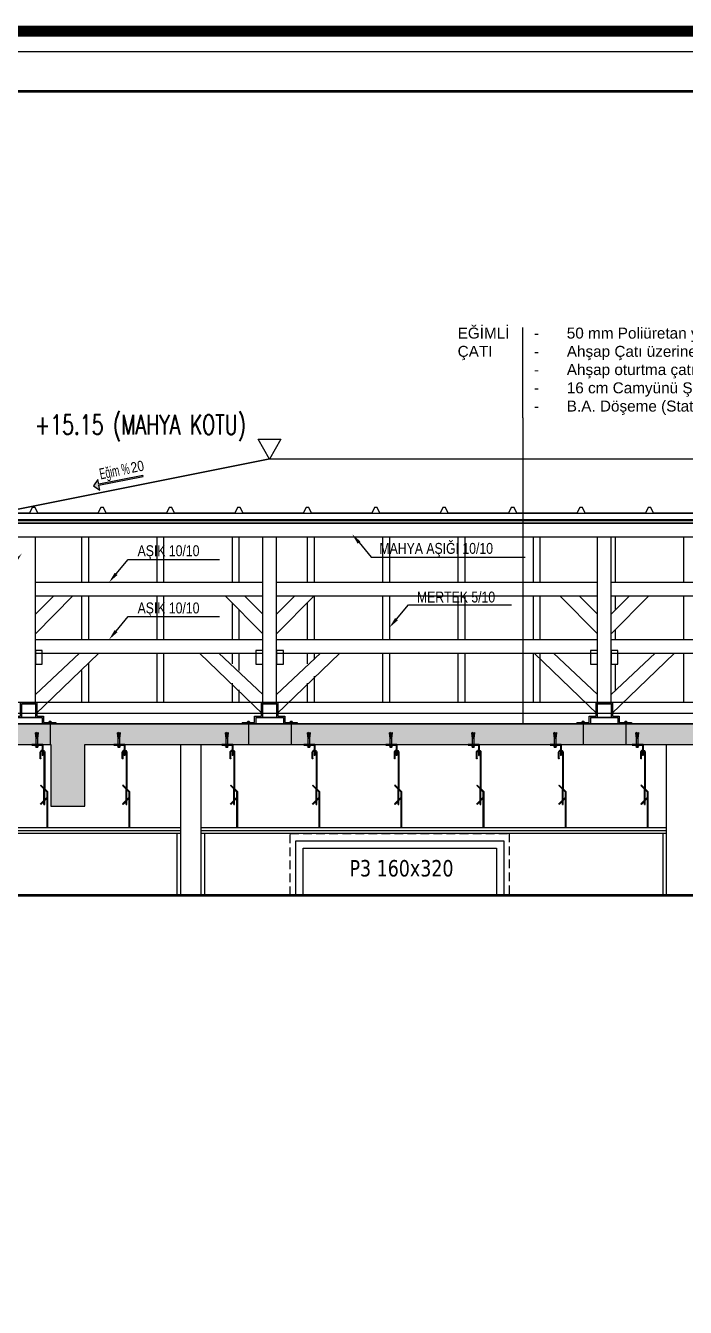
# Model space of a CAD drawing. Header units: inches. Extents: x 21 to 32698, y 13 to 3712.
# Drawn here: x 21832 to 22314, y 2774 to 3711 of the extents above; entities that cross this region are included whole.
import ezdxf
from ezdxf import colors
from ezdxf.entities.mleader import LeaderData, LeaderLine
from ezdxf.enums import TextEntityAlignment as Align
from ezdxf.math import Vec2, Vec3

# ---------------------------------------------------------------- set-up
doc = ezdxf.new("R2010")
doc.units = ezdxf.units.IN
doc.header["$MEASUREMENT"] = 0
for name, pattern in [('Centre', [3.175, 0.635, -0.47625, 1.5875, -0.47625]), ('CIZGI', [0.4, 0.25, -0.15]), ('DOT', [6.35, 0, -6.35]), ('HIDDEN', [9.525, 6.35, -3.175]), ('IMPORT-HIDDEN2', [47.625, 31.75, -15.875])]:
    doc.linetypes.add(name, pattern=pattern)
for name, color, linetype, lineweight in [('Z_MİM_$AUDIT_BAD_LAYER1', 8, 'Continuous', 25), ('Z_MİM_-KM-CEILING', 8, 'Continuous', 25), ('Z_MİM_-KM-DETL-TEXT', 8, 'Continuous', 25), ('Z_MİM_-KM-FLOR-LEVL-1', 8, 'Continuous', 25), ('Z_MİM_-KM-FLOR-LEVL-2', 8, 'Centre', 25), ('Z_MİM_-KM-GLAZ-CWMG-1', 8, 'Continuous', 25), ('Z_MİM_-KM-Gor-05', 8, 'Continuous', 25), ('Z_MİM_-KM-Gor-09', 8, 'Continuous', 25), ('Z_MİM_-KM-IRON-05', 8, 'Continuous', 25), ('Z_MİM_-KM-IRON-09', 8, 'Continuous', 25), ('Z_MİM_-KM-IZO-THERMAL', 8, 'Continuous', 25), ('Z_MİM_-KM-IZO-THERMAL-GLASSWOOL', 8, 'BATTING', 25), ('Z_MİM_-KM-IZO-WATER', 8, 'HIDDEN', 25), ('Z_MİM_-KM-OSB', 8, 'Continuous', 25), ('Z_MİM_-KM-Pafta', 8, 'Continuous', 25), ('Z_MİM_-KM-PATTERN-00', 8, 'Continuous', 25), ('Z_MİM_-KM-PATTERN-STRC', 8, 'Continuous', 25), ('Z_MİM_-KM-RAY-1', 8, 'IMPORT-HIDDEN2', 25), ('Z_MİM_-KM-ROOF-15', 8, 'Continuous', 25), ('Z_MİM_-KM-ROOF-AŞIK', 8, 'Continuous', 25), ('Z_MİM_-KM-ROOF-DİKME', 8, 'Continuous', 25), ('Z_MİM_-KM-ROOF-GÖĞÜSLEME', 8, 'Continuous', 25), ('Z_MİM_-KM-ROOF-MAHYA AŞIĞI', 8, 'Continuous', 25), ('Z_MİM_-KM-ROOF-MERTEK', 8, 'Continuous', 25), ('Z_MİM_-KM-ROOF-RAY', 8, 'DOT', 25), ('Z_MİM_-KM-STRC-CONCRETE', 8, 'Continuous', 25), ('Z_MİM_-KM-TEXT', 8, 'Continuous', 25), ('Z_MİM_-KM-WALL', 8, 'Continuous', 25), ('Z_MİM_-KM-WALL-IZO-WATER', 8, 'HIDDEN', 25), ('Z_MİM_-KM-WALL-PLASTER', 8, 'Continuous', 25), ('Z_MİM_-KM-WINDOW-IDEN', 8, 'Continuous', 25), ('Z_MİM_-KM-WOOD-15', 8, 'Continuous', 25), ('Z_MİM_00', 8, 'Continuous', 25), ('Z_MİM_40-40-kt-kst', 8, 'Continuous', 25), ('Z_MİM__BM_Pafta', 8, 'Continuous', 25), ('Z_MİM_GOR', 8, 'Continuous', 25), ('Z_MİM_TARAMA', 8, 'Continuous', 25)]:
    doc.layers.add(name, color=color, linetype=linetype, lineweight=lineweight)
doc.styles.add('-KM-OLCU', font='ARIALN.TTF')
doc.styles.add('Arial Narrow', font='ARIALN.TTF', dxfattribs={"height": 8})
doc.styles.add('mahal', font='tahoma.ttf')
doc.styles.add('mahal listesi', font='micross.ttf', dxfattribs={"width": 0.8, "height": 20})
doc.styles.add('STYLE1', font='arial.ttf', dxfattribs={"height": 1})
doc.styles.add('TEXT 1 romans', font='romans.shx', dxfattribs={"width": 0.7})
doc.linetypes.add('BATTING', pattern='A,0.00254,-2.54,[134,ltypeshp.shx,S=2.54,R=0,X=-2.54,Y=0],-5.08,[134,ltypeshp.shx,S=2.54,R=180,X=2.54,Y=0],-2.54', length=10.16254)

# ---------------------------------------------------------------- blocks, each defined once
blk = doc.blocks.new('*U10')
at = {"layer": 'Z_MİM_-KM-Pafta', "ltscale": 0.5, "const_width": 8}
blk.add_lwpolyline([(15, 3690), (6335, 3690), (6335, 0), (15, 0)], close=True, dxfattribs=at)
at = {"layer": 'Z_MİM_-KM-Pafta', "ltscale": 0.5}
blk.add_lwpolyline([(203.73, 3675), (6265, 3675, -0.414214), (6320, 3620), (6320, 70, -0.414214), (6265, 15), (85, 15, -0.414214), (30, 70), (30, 3499.6)], format="xyb", dxfattribs=at)
at = {"color": 7, "style": 'STYLE1'}
blk.add_attdef('00', (6133.03, 90.15), '', height=80.47, dxfattribs=at)
at = {"layer": 'Z_MİM_-KM-Pafta', "color": 7, "style": 'STYLE1'}
for tag, p, height in [('PAFTA_ADI', (5775.83, 251.03), 33), ('REVIZYON', (5855.91, 178.55), 12.87), ('OLCEK', (5855.91, 76.03), 12.87)]:
    blk.add_attdef(tag, p, '', height=height, dxfattribs=at)
blk = doc.blocks.new('*U11')
at = {"layer": 'Z_MİM_$AUDIT_BAD_LAYER1', "linetype": 'Continuous', "ltscale": 6}
h = blk.add_hatch(dxfattribs=at)
h.set_pattern_fill('ANSI32', color=256, scale=0.04, angle=90, style=0)
h.set_pattern_definition([(135, (-712958.51896, 773143.01754), (-0.26940768363, -0.26940768363), []), (135, (-712958.51896, 773143.19715), (-0.26940768363, -0.26940768363), [])])
h.paths.add_polyline_path([(3.37, -28.5), (3.87, -28.5), (3.87, -25.7), (11.37, -25.7), (11.37, -25.2), (3.37, -25.2)])
h.paths.add_polyline_path([(3.87, -30.4), (3.37, -30.4), (3.37, -33.2), (3.87, -33.2)])
at = {"layer": 'Z_MİM_40-40-kt-kst', "ltscale": 2}
for p, q in [((3.37, -25.2), (3.37, -29.12)), ((3.37, -25.2), (11.37, -25.2)), ((3.87, -25.7, 0), (3.87, -29.12, 0)), ((11.37, -25.7), (3.87, -25.7, 0)), ((11.37, -25.2), (11.37, -25.7)), ((3.37, -28.5), (3.87, -28.5, 0))]:
    blk.add_line(p, q, dxfattribs=at)
at = {"layer": 'Z_MİM_GOR', "ltscale": 50}
for p, q in [((2, -30.83, 0), (2, -57.6, 0)), ((2.5, -30.83, 0), (2.5, -57.1, 0)), ((3.37, -29.83), (3.37, -33.2)), ((3.37, -30.4), (3.87, -30.4, 0)), ((3.37, -33.2), (3.87, -33.2, 0)), ((3.87, -29.83, 0), (3.87, -33.2, 0)), ((4.75, -35.43, 0), (4.75, -30.83, 0)), ((4.95, -35.63, 0), (5.05, -35.63, 0)), ((5.25, -35.43, 0), (5.25, -30.83, 0)), ((-0.25, -59.85, 0), (4.75, -54.85, 0)), ((0.25, -60.06, 0), (5.1, -55.21, 0)), ((4.75, -54.85, 0), (5.1, -55.21, 0)), ((-0.25, -86.2, 0), (-0.25, -59.85, 0)), ((0.25, -86.2, 0), (0.25, -60.06, 0)), ((0.25, -63.74, 0), (5.1, -68.59, 0)), ((0.25, -64.44, 0), (4.75, -68.94, 0)), ((2, -65.49, 0), (2, -58.31, 0)), ((2.5, -65.99, 0), (2.5, -57.81, 0)), ((2, -68.94, 0), (2, -66.19, 0)), ((2.5, -68.94, 0), (2, -68.94, 0)), ((2.5, -68.94, 0), (2.5, -66.69, 0)), ((4.75, -68.94, 0), (5.1, -68.59, 0))]:
    blk.add_line(p, q, dxfattribs=at)
for centre, radius, start, end in [((3.62, -30.83, 0), 1.62, 82.24097, 180), ((3.63, -30.83, 0), 1.13, 77.60639, 179.86574), ((3.62, -30.83, 0), 1.62, 0, 82.24097), ((3.62, -30.83, 0), 1.12, 0, 78.74817), ((4.95, -35.43, 0), 0.2, 180, 270), ((5.05, -35.43, 0), 0.2, 270, 0)]:
    blk.add_arc(centre, radius, start, end, dxfattribs=at)
at = {"layer": 'Z_MİM_TARAMA'}
for p, q in [((7.22, -16.51), (6.55, -16.58)), ((7.02, -20.74), (6.55, -16.58)), ((7.2, -18.3), (8.06, -18.23)), ((7.38, -17.95), (7.22, -16.51)), ((7.22, -18.09), (7.99, -18.04)), ((7.34, -18.49), (7.97, -18.44)), ((7.37, -17.88), (7.88, -17.85)), ((7.6, -19.94), (7.44, -18.52)), ((7.46, -18.68), (7.79, -18.65)), ((7.64, -19.94), (7.8, -18.52)), ((7.87, -17.95), (8.03, -16.51)), ((8.03, -16.51), (8.69, -16.58)), ((8.22, -20.74), (8.69, -16.58)), ((6.62, -26.5), (6.62, -25.7)), ((6.62, -25.7), (8.62, -25.7)), ((6.62, -26.5), (8.62, -26.5)), ((6.86, -26.5), (6.86, -25.7)), ((6.95, -26.62), (8.37, -26.52)), ((6.95, -26.82), (8.37, -26.72)), ((6.95, -27.02), (8.37, -26.92)), ((6.95, -27.22), (8.37, -27.12)), ((6.95, -27.42), (8.37, -27.32)), ((7.02, -25.7), (7.02, -20.74)), ((7.02, -27.47), (7.02, -26.5)), ((7.02, -27.47), (8.22, -27.47)), ((7.22, -20.3), (8.01, -20.25)), ((7.26, -20.5), (8.01, -20.45)), ((7.3, -20.1), (7.9, -20.05)), ((7.43, -20.69), (7.87, -20.66)), ((7.48, -18.87), (7.77, -18.85)), ((7.51, -19.07), (7.74, -19.06)), ((7.53, -19.27), (7.72, -19.26)), ((7.55, -19.47), (7.7, -19.46)), ((7.57, -19.67), (7.67, -19.66)), ((7.59, -19.87), (7.65, -19.86)), ((7.62, -26.5), (7.62, -25.7)), ((8.22, -25.7), (8.22, -20.74)), ((8.22, -27.47), (8.22, -26.5)), ((8.38, -26.5), (8.38, -25.7)), ((8.62, -26.5), (8.62, -25.7))]:
    blk.add_line(p, q, dxfattribs=at)
for centre, radius, start, end in [((7.49, -18.23), 0.3, 111.73309, 261.13394), ((7.76, -18.23), 0.3, 278.86606, 68.26691), ((7.62, -20.34), 0.4, 92.80664, 87.19336)]:
    blk.add_arc(centre, radius, start, end, dxfattribs=at)
blk = doc.blocks.new('*U17')
blk.add_lwpolyline([(40, 0), (0, 0), (-8.31, 14.4), (8.31, 14.4), (0, 0)])
at = {"color": 7, "style": 'TEXT 1 romans', "width": 0.7}
blk.add_attdef('+0.00', (-41.89, 17.9), '', height=14.4, dxfattribs=at)
blk = doc.blocks.new('DWEW')
at = {"layer": 'Z_MİM_-KM-IRON-09'}
for p, q in [((5884.37, -1773.09), (5893.37, -1773.09)), ((5884.37, -1773.09), (5884.37, -1774.09)), ((5887.86, -1772.76), (5889.87, -1772.76)), ((5887.86, -1772.76), (5887.86, -1773.09)), ((5889.87, -1772.76), (5889.87, -1773.09)), ((5915.37, -1773.09), (5924.37, -1773.09)), ((5919.12, -1772.76), (5921.13, -1772.76)), ((5919.12, -1772.76), (5919.12, -1773.09)), ((5921.13, -1772.76), (5921.13, -1773.09)), ((5924.37, -1773.09), (5924.37, -1774.09))]:
    blk.add_line(p, q, dxfattribs=at)
at = {"layer": 'Z_MİM_-KM-IRON-09', "linetype": 'CIZGI'}
for p, q in [((5888.87, -1773.09), (5888.87, -1789.09)), ((5920.12, -1773.09), (5920.12, -1789.09))]:
    blk.add_line(p, q, dxfattribs=at)
at = {"layer": 'Z_MİM_-KM-IRON-09'}
blk.add_lwpolyline([(5893.37, -1773.09), (5893.37, -1768.46), (5898.37, -1768.46), (5898.37, -1758.46), (5910.37, -1758.46), (5910.37, -1768.46), (5915.37, -1768.46), (5915.37, -1773.09)], dxfattribs=at)
for centre in [(5888.87, -1773.43), (5920.12, -1773.43)]:
    blk.add_arc(centre, 1.21, 33.59702, 146.40298, dxfattribs=at)
blk = doc.blocks.new('sdewe')
at = {"layer": 'Z_MİM_-KM-ROOF-AŞIK'}
blk.add_lwpolyline([(111607.99, -7528.56), (111617.99, -7528.56), (111617.99, -7518.56), (111607.99, -7518.56)], close=True, dxfattribs=at)
at = {"layer": 'Z_MİM_-KM-ROOF-MERTEK'}
for p, q in [((111622.99, -7528.56), (111602.99, -7528.56)), ((111602.99, -7528.56), (111602.99, -7533.19)), ((111622.99, -7528.56), (111622.99, -7533.19))]:
    blk.add_line(p, q, dxfattribs=at)
at = {"layer": 'Z_MİM_-KM-IRON-09', "xscale": -1}
blk.add_blockref('DWEW', (117517.36, -5759.1), dxfattribs=at)
blk = doc.blocks.new('EĞİMLİ ÇATI')
at = {"layer": 'Z_MİM_-KM-TEXT'}
blk.add_line((0, -164.9), (0, 0), dxfattribs=at)
at = {"layer": 'Z_MİM_-KM-TEXT', "color": 7, "char_height": 20, "attachment_point": 1, "style": 'mahal listesi'}
for s, insert, width in [('\\A1;{\\W1;EĞİMLİ ÇATI}', (-119.4, 0, 0), 112.666), ('\\A1;\\pxi-2,l3,t4;{\\W1;-^I50 mm Poliüretan yalıtımlı Çatı Paneli (\\A0;15.320.1001\\A1;)\\P-^IAhşap Çatı üzerine su yalıtımı(15.330.1007)\\P-^IAhşap oturtma çatı\\A0; konstrüksiyonu (15.300.1002)\\P-^I16 cm Camyünü Şilte ısı yalıtımı (15.341.4005)\\P-^IB.A. Döşeme (Statik proje esastır.)}', (0, 0), 1262.028)]:
    blk.add_mtext(s, dxfattribs=dict(at, insert=insert, width=width))
blk = doc.blocks.new('*U56')
at = {"layer": 'Z_MİM_-KM-PATTERN-00'}
h = blk.add_hatch(color=256, dxfattribs=at)
h.dxf.hatch_style = 1
h.paths.add_polyline_path([(-3.94, 3.94), (0, 0), (0, 3.58), (32.83, 3.58), (32.83, 4.29), (0, 4.29), (0, 7.87)])
at = {"linetype": 'Continuous'}
blk.add_lwpolyline([(-3.94, 3.94), (0, 0), (0, 3.58), (32.83, 3.58), (32.83, 4.29), (0, 4.29), (0, 7.87)], close=True, dxfattribs=at)
at = {"color": 7, "style": '-KM-OLCU'}
blk.add_attdef('E', (25.36, 7.66), '', height=7.5, dxfattribs=at)
at = {"layer": 'Z_MİM_-KM-TEXT', "color": 7, "style": 'Arial Narrow', "width": 0.7}
blk.add_text('Eğim %%%', height=8, dxfattribs=at).set_placement((2.02, 7.45))
blk = doc.blocks.new('*U31')
at = {"layer": 'Z_MİM_-KM-DETL-TEXT', "color": 7}
ml = blk.add_multileader_mtext('Standard', dxfattribs=at)
ml.set_content('\\A1;{\\fMicrosoft Sans Serif|b0|i0|c162|p34;\\W0.8;MAHYA AŞIĞI 10/10}', color=7, style='Arial Narrow')
ml.set_leader_properties()
ml.build(insert=Vec2(0, 0))
ml.multileader.update_dxf_attribs({"text_left_attachment_type": 6, "text_right_attachment_type": 6, "dogleg_length": 5, "arrow_head_size": 8})
ctx = ml.context
ctx.base_point, ctx.char_height, ctx.arrow_head_size, ctx.landing_gap_size, ctx.plane_origin = Vec3(19.23, -16.72), 8, 8, 2.11, Vec3(165.67, 32.45)
ctx.left_attachment, ctx.right_attachment, ctx.text_align_type = 6, 6, 2
notes = []
notes.append((ctx, [(0, (1, 1, 0), (13.95, -16.72), (1, 0), 5.28, [(0, [(0, 0)], 0, [])])]))
ctx.mtext.insert, ctx.mtext.width, ctx.mtext.alignment, ctx.mtext.line_spacing_factor, ctx.mtext.flow_direction = Vec3(102.99, -6.38), 112.0517, 3, 2, 5
for ctx, leaders in notes:
    for number, flags, end, landing, length, lines in leaders:
        leader = LeaderData()
        leader.index, (leader.has_last_leader_line, leader.has_dogleg_vector, leader.attachment_direction) = number, flags
        leader.last_leader_point, leader.dogleg_vector, leader.dogleg_length = Vec3(end), Vec3(landing), length
        for number, points, colour, breaks in lines:
            line = LeaderLine()
            line.index, line.vertices, line.color, line.breaks = number, Vec3.list(points), colors.encode_raw_color(colour), breaks
            leader.lines.append(line)
        ctx.leaders.append(leader)
blk = doc.blocks.new('*U33')
at = {"layer": 'Z_MİM_-KM-DETL-TEXT', "color": 7}
ml = blk.add_multileader_mtext('Standard', dxfattribs=at)
ml.set_content('\\A1;{\\fMicrosoft Sans Serif|b0|i0|c162|p34;\\W0.8;AŞIK 10/10}', color=7, style='Arial Narrow')
ml.set_leader_properties()
ml.build(insert=Vec2(0, 0))
ml.multileader.update_dxf_attribs({"text_left_attachment_type": 6, "text_right_attachment_type": 6, "dogleg_length": 5, "arrow_head_size": 8})
ctx = ml.context
ctx.base_point, ctx.char_height, ctx.arrow_head_size, ctx.landing_gap_size, ctx.plane_origin = Vec3(19.23, 16.72), 8, 8, 2.11, Vec3(165.67, -32.45)
ctx.left_attachment, ctx.right_attachment, ctx.text_align_type = 6, 6, 2
notes = []
notes.append((ctx, [(0, (1, 1, 0), (13.95, 16.72), (1, 0), 5.28, [(0, [(0, 0)], 0, [])])]))
ctx.mtext.insert, ctx.mtext.width, ctx.mtext.alignment, ctx.mtext.line_spacing_factor, ctx.mtext.flow_direction = Vec3(66.06, 27.07), 112.0517, 3, 2, 5
for ctx, leaders in notes:
    for number, flags, end, landing, length, lines in leaders:
        leader = LeaderData()
        leader.index, (leader.has_last_leader_line, leader.has_dogleg_vector, leader.attachment_direction) = number, flags
        leader.last_leader_point, leader.dogleg_vector, leader.dogleg_length = Vec3(end), Vec3(landing), length
        for number, points, colour, breaks in lines:
            line = LeaderLine()
            line.index, line.vertices, line.color, line.breaks = number, Vec3.list(points), colors.encode_raw_color(colour), breaks
            leader.lines.append(line)
        ctx.leaders.append(leader)
blk = doc.blocks.new('*U39')
at = {"layer": 'Z_MİM_-KM-DETL-TEXT', "color": 7}
ml = blk.add_multileader_mtext('Standard', dxfattribs=at)
ml.set_content('\\A1;{\\fMicrosoft Sans Serif|b0|i0|c162|p34;\\W0.8;DİKME 10/10}', color=7, style='Arial Narrow')
ml.set_leader_properties()
ml.build(insert=Vec2(0, 0))
ml.multileader.update_dxf_attribs({"text_left_attachment_type": 6, "text_right_attachment_type": 6, "dogleg_length": 5, "arrow_head_size": 8})
ctx = ml.context
ctx.base_point, ctx.char_height, ctx.arrow_head_size, ctx.landing_gap_size, ctx.plane_origin = Vec3(-75.4, -16.72), 8, 8, 2.11, Vec3(-165.67, 32.45)
ctx.left_attachment, ctx.right_attachment = 6, 6
notes = []
notes.append((ctx, [(0, (1, 1, 0), (-13.95, -16.72), (-1, 0), 5.28, [(0, [(0, 0)], 0, [])])]))
ctx.mtext.insert, ctx.mtext.width, ctx.mtext.line_spacing_factor, ctx.mtext.flow_direction = Vec3(-73.28, -7.12), 112.0517, 2, 5
for ctx, leaders in notes:
    for number, flags, end, landing, length, lines in leaders:
        leader = LeaderData()
        leader.index, (leader.has_last_leader_line, leader.has_dogleg_vector, leader.attachment_direction) = number, flags
        leader.last_leader_point, leader.dogleg_vector, leader.dogleg_length = Vec3(end), Vec3(landing), length
        for number, points, colour, breaks in lines:
            line = LeaderLine()
            line.index, line.vertices, line.color, line.breaks = number, Vec3.list(points), colors.encode_raw_color(colour), breaks
            leader.lines.append(line)
        ctx.leaders.append(leader)
blk = doc.blocks.new('*U35')
at = {"layer": 'Z_MİM_-KM-DETL-TEXT', "color": 7}
ml = blk.add_multileader_mtext('Standard', dxfattribs=at)
ml.set_content('\\A1;{\\fMicrosoft Sans Serif|b0|i0|c162|p34;\\W0.8;MERTEK 5/10}', color=7, style='Arial Narrow')
ml.set_leader_properties()
ml.build(insert=Vec2(0, 0))
ml.multileader.update_dxf_attribs({"text_left_attachment_type": 6, "text_right_attachment_type": 6, "dogleg_length": 5, "arrow_head_size": 8})
ctx = ml.context
ctx.base_point, ctx.char_height, ctx.arrow_head_size, ctx.landing_gap_size, ctx.plane_origin = Vec3(19.23, 16.72), 8, 8, 2.11, Vec3(165.67, -32.45)
ctx.left_attachment, ctx.right_attachment, ctx.text_align_type = 6, 6, 2
notes = []
notes.append((ctx, [(0, (1, 1, 0), (13.95, 16.72), (1, 0), 5.28, [(0, [(0, 0)], 0, [])])]))
ctx.mtext.insert, ctx.mtext.width, ctx.mtext.alignment, ctx.mtext.line_spacing_factor, ctx.mtext.flow_direction = Vec3(77.25, 26.32), 112.0517, 3, 2, 5
for ctx, leaders in notes:
    for number, flags, end, landing, length, lines in leaders:
        leader = LeaderData()
        leader.index, (leader.has_last_leader_line, leader.has_dogleg_vector, leader.attachment_direction) = number, flags
        leader.last_leader_point, leader.dogleg_vector, leader.dogleg_length = Vec3(end), Vec3(landing), length
        for number, points, colour, breaks in lines:
            line = LeaderLine()
            line.index, line.vertices, line.color, line.breaks = number, Vec3.list(points), colors.encode_raw_color(colour), breaks
            leader.lines.append(line)
        ctx.leaders.append(leader)
blk = doc.blocks.new('-KM_Çatı B Kesiti1')
blk.add_line((0, 0), (3930, 0))
at = {"layer": 'Z_MİM_-KM-Gor-05'}
for p, q in [((1022.5, 136.76), (1022.5, 103.6)), ((1027.5, 136.76), (1027.5, 103.6)), ((1077.5, 136.76), (1077.5, 103.6)), ((1082.5, 136.76), (1082.5, 103.6)), ((1132.5, 136.76), (1132.5, 103.6)), ((1137.5, 136.76), (1137.5, 103.6)), ((1187.5, 136.76), (1187.5, 103.6)), ((1192.5, 136.76), (1192.5, 103.6)), ((1242.5, 136.76), (1242.5, 103.6)), ((1247.5, 136.76), (1247.5, 103.6)), ((1297.5, 136.76), (1297.5, 103.6)), ((1302.5, 136.76), (1302.5, 103.6)), ((1352.5, 136.76), (1352.5, 103.6)), ((1357.5, 136.76), (1357.5, 103.6)), ((1412.5, 136.76), (1412.5, 103.6)), ((1462.5, 136.76), (1462.5, 103.6)), ((1022.5, 93.6), (1022.5, 61.76)), ((1027.5, 93.6), (1027.5, 61.76)), ((1077.5, 93.6), (1077.5, 61.76)), ((1082.5, 93.6), (1082.5, 61.76)), ((1132.5, 88.61), (1132.5, 61.76)), ((1187.5, 88.6), (1187.5, 61.76)), ((1192.5, 93.6), (1192.5, 61.76)), ((1242.5, 93.6), (1242.5, 61.76)), ((1247.5, 93.6), (1247.5, 61.76)), ((1297.5, 93.6), (1297.5, 61.76)), ((1302.5, 93.6), (1302.5, 61.76)), ((1352.5, 93.6), (1352.5, 61.76)), ((1357.5, 93.6), (1357.5, 61.76)), ((1412.5, 93.6), (1412.5, 83.19)), ((1462.5, 93.6), (1462.5, 61.76)), ((1137.5, 83.59), (1137.5, 61.76)), ((1412.5, 69.01), (1412.5, 61.76)), ((1077.5, 51.76), (1077.5, 16)), ((1082.5, 51.76), (1082.5, 16)), ((1132.5, 51.76), (1132.5, 44.07)), ((1137.5, 51.76), (1137.5, 39.04)), ((1187.5, 51.76), (1187.5, 44.05)), ((1192.5, 51.76), (1192.5, 47.08)), ((1242.5, 51.76), (1242.5, 16)), ((1247.5, 51.76), (1247.5, 16)), ((1297.5, 51.76), (1297.5, 16)), ((1302.5, 51.76), (1302.5, 16)), ((1352.5, 51.76), (1352.5, 16)), ((1357.5, 51.76), (1357.5, 16)), ((1462.5, 51.76), (1462.5, 16)), ((1022.5, 39.13), (1022.5, 16)), ((1027.5, 44.15), (1027.5, 16)), ((1412.5, 43.76), (1412.5, 24.47)), ((1132.5, 29.89), (1132.5, 16)), ((1187.5, 29.88), (1187.5, 16)), ((1192.5, 34.9), (1192.5, 16)), ((1137.5, 24.87), (1137.5, 16))]:
    blk.add_line(p, q, dxfattribs=at)
at = {"layer": 'Z_MİM_-KM-Gor-09'}
for p, q in [((988.81, 103.6), (1155, 103.6)), ((1165, 103.6), (1399.5, 103.6)), ((1409.5, 103.6), (1639.5, 103.6)), ((988.81, 93.6), (1155, 93.6)), ((1165, 93.6), (1399.5, 93.6)), ((1409.5, 93.6), (1639.5, 93.6)), ((988.81, 61.76), (1155, 61.76)), ((1165, 61.76), (1399.5, 61.76)), ((1409.5, 61.76), (1639.5, 61.76)), ((988.81, 51.76), (1155, 51.76)), ((1165, 51.76), (1399.5, 51.76)), ((1409.5, 51.76), (1639.5, 51.76))]:
    blk.add_line(p, q, dxfattribs=at)
at = {"layer": 'Z_MİM_-KM-IZO-THERMAL', "ltscale": 1.5}
blk.add_line((53.2, 16), (3877.2, 16), dxfattribs=at)
at = {"layer": 'Z_MİM_-KM-IZO-THERMAL-GLASSWOOL', "ltscale": 0.7}
blk.add_line((53.2, 8), (3877.2, 8), dxfattribs=at)
at = {"layer": 'Z_MİM_-KM-IZO-WATER', "linetype": 'ByBlock'}
for points in [[(3859.8, 35.21), (3849.94, 37.18), (3846.19, 37.26), (3286.67, 149.16), (934.61, 149.16), (733.21, 109.1), (442.22, 109.1), (83.8, 37.47), (80.86, 37.34), (71, 35.37)], [(3859.74, 34.91), (3849.9, 36.87), (3846.16, 36.95), (3286.64, 148.86), (934.64, 148.86), (733.24, 108.79), (442.25, 108.79), (83.84, 37.17), (80.9, 37.03), (71.06, 35.07)], [(3859.68, 34.61), (3849.87, 36.57), (3846.13, 36.65), (3286.61, 148.56), (934.67, 148.56), (733.27, 108.49), (442.28, 108.49), (83.88, 36.86), (80.93, 36.73), (71.12, 34.77)]]:
    blk.add_lwpolyline(points, dxfattribs=at)
at = {"layer": 'Z_MİM_-KM-OSB'}
blk.add_lwpolyline([(934.67, 148.56), (733.27, 108.49), (442.28, 108.49), (62.73, 32.58), (63.09, 30.81), (442.46, 106.69), (733.45, 106.69), (934.85, 146.76), (3286.43, 146.76), (3866.69, 30.7), (3867.05, 32.47), (3286.61, 148.56)], close=True, dxfattribs=at)
at = {"layer": 'Z_MİM_-KM-ROOF-15', "linetype": 'ByBlock'}
blk.add_lwpolyline([(57.81, 32.74), (56.84, 37.64), (441.73, 114.1), (732.72, 114.1), (934.12, 154.16), (3287.16, 154.16), (3873.54, 37.56), (3872.56, 32.66), (3286.67, 149.16), (934.61, 149.16), (733.21, 109.1), (442.22, 109.1)], close=True, dxfattribs=at)
at = {"layer": 'Z_MİM_-KM-ROOF-15'}
for points in [[(984.55, 154.16), (940.55, 154.16), (938.55, 158.16), (936.55, 158.16), (934.55, 154.16)], [(1034.55, 154.16), (990.55, 154.16), (988.55, 158.16), (986.55, 158.16), (984.55, 154.16)], [(1084.55, 154.16), (1040.55, 154.16), (1038.55, 158.16), (1036.55, 158.16), (1034.55, 154.16)], [(1134.55, 154.16), (1090.55, 154.16), (1088.55, 158.16), (1086.55, 158.16), (1084.55, 154.16)], [(1184.55, 154.16), (1140.55, 154.16), (1138.55, 158.16), (1136.55, 158.16), (1134.55, 154.16)], [(1234.55, 154.16), (1190.55, 154.16), (1188.55, 158.16), (1186.55, 158.16), (1184.55, 154.16)], [(1284.55, 154.16), (1240.55, 154.16), (1238.55, 158.16), (1236.55, 158.16), (1234.55, 154.16)], [(1334.55, 154.16), (1290.55, 154.16), (1288.55, 158.16), (1286.55, 158.16), (1284.55, 154.16)], [(1384.55, 154.16), (1340.55, 154.16), (1338.55, 158.16), (1336.55, 158.16), (1334.55, 154.16)], [(1434.55, 154.16), (1390.55, 154.16), (1388.55, 158.16), (1386.55, 158.16), (1384.55, 154.16)], [(1484.55, 154.16), (1440.55, 154.16), (1438.55, 158.16), (1436.55, 158.16), (1434.55, 154.16)]]:
    blk.add_lwpolyline(points, dxfattribs=at)
at = {"layer": 'Z_MİM_-KM-ROOF-DİKME'}
for p, q in [((988.81, 14.63), (988.81, 136.76)), ((1155, 14.63), (1155, 136.76)), ((1165, 14.63), (1165, 136.76)), ((1399.5, 14.63), (1399.5, 136.76)), ((1409.5, 14.63), (1409.5, 136.76))]:
    blk.add_line(p, q, dxfattribs=at)
at = {"layer": 'Z_MİM_-KM-ROOF-GÖĞÜSLEME'}
for p, q in [((1016.28, 93.6), (988.81, 66.01)), ((1002.17, 93.6), (988.81, 80.18)), ((1127.53, 93.6), (1155, 66.01)), ((1141.64, 93.6), (1155, 80.18)), ((1192.48, 93.6), (1165.01, 66.01)), ((1178.36, 93.6), (1165.01, 80.18)), ((1372.03, 93.6), (1399.5, 66.01)), ((1386.14, 93.6), (1399.5, 80.18)), ((1436.97, 93.6), (1409.51, 66.01)), ((1422.86, 93.6), (1409.51, 80.18)), ((1035.08, 51.76, 0), (988.81, 7.29, 0)), ((1020.97, 51.76, 0), (988.81, 21.47, 0)), ((1108.73, 51.76, 0), (1155, 7.29, 0)), ((1122.85, 51.76, 0), (1155, 21.47, 0)), ((1211.27, 51.76, 0), (1165.01, 7.29, 0)), ((1197.16, 51.76, 0), (1165.01, 21.47, 0)), ((1353.23, 51.76, 0), (1399.5, 7.29, 0)), ((1367.34, 51.76, 0), (1399.5, 21.47, 0)), ((1455.77, 51.76, 0), (1409.51, 7.29, 0)), ((1441.66, 51.76, 0), (1409.51, 21.47, 0))]:
    blk.add_line(p, q, dxfattribs=at)
at = {"layer": 'Z_MİM_-KM-ROOF-MAHYA AŞIĞI'}
blk.add_lwpolyline([(3867.2, 20.4), (3866.69, 30.7), (3286.43, 146.76), (934.85, 146.76), (733.45, 106.69), (442.46, 106.69), (62.8, 30.76), (62.8, 20.56), (443.45, 96.69), (733.45, 96.69), (934.85, 136.76), (3285.44, 136.76)], close=True, dxfattribs=at)
at = {"layer": 'Z_MİM_-KM-ROOF-RAY', "const_width": 1}
blk.add_lwpolyline([(442.46, 108.69), (542.5, 128.7), (834.39, 128.7), (1159.54, 193.73), (3060.47, 193.73), (3284.6, 148.9)], dxfattribs=at)
at = {"layer": 'Z_MİM_-KM-TEXT'}
blk.add_line((1345.11, 223.81, 0), (1345.11, 0, 0), dxfattribs=at)
at = {"layer": 'Z_MİM_-KM-WALL-IZO-WATER', "ltscale": 0.8, "const_width": 0.3}
blk.add_lwpolyline([(3859.77, 35.06), (3849.92, 37.02), (3846.18, 37.11), (3286.65, 149.01), (934.63, 149.01), (733.23, 108.95), (442.24, 108.95), (83.82, 37.32), (80.88, 37.18), (71.03, 35.22)], dxfattribs=at)
at = {"layer": 'Z_MİM_-KM-WALL-IZO-WATER', "const_width": 0.3}
blk.add_lwpolyline([(3859.71, 34.76), (3849.89, 36.72), (3846.14, 36.8), (3286.62, 148.71), (934.66, 148.71), (733.26, 108.64), (442.27, 108.64), (83.86, 37.01), (80.92, 36.88), (71.09, 34.92)], dxfattribs=at)
at = {"layer": 'Z_MİM_-KM-WOOD-15'}
for points in [[(993.81, 53.76), (988.81, 53.76), (988.81, 43.76), (993.81, 43.76)], [(1155, 53.76), (1150, 53.76), (1150, 43.76), (1155, 43.76)], [(1170, 53.76), (1165, 53.76), (1165, 43.76), (1170, 43.76)], [(1399.5, 53.76), (1394.5, 53.76), (1394.5, 43.76), (1399.5, 43.76)], [(1414.5, 53.76), (1409.5, 53.76), (1409.5, 43.76), (1414.5, 43.76)]]:
    blk.add_lwpolyline(points, close=True, dxfattribs=at)
at = {"rotation": 11.30993247402041}
blk.add_blockref('*U56', (1035.98, 171.05), dxfattribs=at).add_auto_attribs({'E': '20'})
for name, p in [('*U31', (1220.2, 138.76)), ('*U39', (978.81, 124.55)), ('*U33', (1042.64, 103.6)), ('*U35', (1247.5, 70.48)), ('*U33', (1042.64, 61.76))]:
    blk.add_blockref(name, p)
at = {"layer": 'Z_MİM_-KM-ROOF-AŞIK', "xscale": -1}
for p in [(112596.8, 7533.19), (112772.99, 7533.19), (113017.49, 7533.19)]:
    blk.add_blockref('sdewe', p, dxfattribs=at)
at = {"layer": 'Z_MİM_-KM-TEXT', "xscale": 0.4, "yscale": 0.4, "zscale": 0.4}
blk.add_blockref('EĞİMLİ ÇATI', (1345.11, 289.76, 0), dxfattribs=at)

msp = doc.modelspace()

# ---------------------------------------------------------------- hatches: boundary and pattern name
at = {"layer": 'Z_MİM_-KM-PATTERN-STRC'}
msp.add_hatch(color=256, dxfattribs=at).paths.add_polyline_path([(20919.84, 3200.52), (20859.84, 3200.52), (20859.84, 3185.52), (20919.84, 3185.52), (20919.84, 3140.52), (20949.84, 3140.52), (20949.84, 3185.52), (21209.84, 3185.52), (21209.84, 3140.52), (21234.84, 3140.52), (21234.84, 3185.52), (21849.84, 3185.52), (21849.84, 3140.52), (21874.84, 3140.52), (21874.84, 3185.52), (22494.84, 3185.52), (22494.84, 3140.52), (22519.84, 3140.52), (22519.84, 3185.52), (23219.84, 3185.52), (23219.84, 3140.52), (23244.84, 3140.52), (23244.84, 3185.52), (23899.84, 3185.52), (23899.84, 3140.52), (23924.84, 3140.52), (23924.84, 3185.52), (24679.84, 3185.52), (24679.84, 3140.52), (24709.84, 3140.52), (24709.84, 3185.52), (24769.84, 3185.52), (24769.84, 3200.52), (24709.84, 3200.52)])

# ---------------------------------------------------------------- linework, layer by layer
at = {"layer": 'Z_MİM_-KM-CEILING'}
for points in [[(21944.84, 3122.52), (21594.84, 3122.52)], [(21944.84, 3120.52), (21594.84, 3120.52)], [(22299.84, 3122.52), (21959.84, 3122.52)], [(22299.84, 3120.52), (21959.84, 3120.52)]]:
    msp.add_lwpolyline(points, dxfattribs=at)
at = {"layer": 'Z_MİM_-KM-FLOR-LEVL-2', "ltscale": 20}
msp.add_line((20591.46, 3200.52), (25142.08, 3200.52), dxfattribs=at)
at = {"layer": 'Z_MİM_-KM-GLAZ-CWMG-1'}
for points in [[(22028.84, 3075.26), (22028.84, 3115.12), (22180.84, 3115.12), (22180.84, 3075.26)], [(22034.28, 3075.26), (22034.28, 3109.72), (22175.48, 3109.72), (22175.48, 3075.26)]]:
    msp.add_lwpolyline(points, dxfattribs=at)
at = {"layer": 'Z_MİM_-KM-IRON-05'}
for points in [[(21944.84, 3124.52), (21594.84, 3124.52)], [(22299.84, 3124.52), (21959.84, 3124.52)]]:
    msp.add_lwpolyline(points, dxfattribs=at)
at = {"layer": 'Z_MİM_-KM-RAY-1', "ltscale": 0.2}
msp.add_lwpolyline([(22024.84, 3075.26), (22024.84, 3120.52), (22184.84, 3120.52), (22184.84, 3075.26)], dxfattribs=at)
at = {"layer": 'Z_MİM_-KM-STRC-CONCRETE'}
for points in [[(20919.84, 3200.52), (20859.84, 3200.52), (20859.84, 3185.52), (20919.84, 3185.52), (20919.84, 3140.52), (20949.84, 3140.52), (20949.84, 3185.52), (21209.84, 3185.52), (21209.84, 3140.52), (21234.84, 3140.52), (21234.84, 3185.52), (21849.84, 3185.52), (21849.84, 3140.52), (21874.84, 3140.52), (21874.84, 3185.52), (22494.84, 3185.52)], [(24709.84, 3200.52), (20919.84, 3200.52)]]:
    msp.add_lwpolyline(points, dxfattribs=at)
at = {"layer": 'Z_MİM_-KM-WALL'}
for p, q in [((21944.84, 3075.26), (21944.84, 3185.52)), ((21959.84, 3075.26), (21959.84, 3185.52)), ((22299.84, 3075.26), (22299.84, 3185.52))]:
    msp.add_line(p, q, dxfattribs=at)
at = {"layer": 'Z_MİM_-KM-WALL-PLASTER'}
for p, q in [((21942.34, 3075.26), (21942.34, 3120.52)), ((21962.34, 3075.26), (21962.34, 3120.52)), ((22297.34, 3075.26), (22297.34, 3120.52))]:
    msp.add_line(p, q, dxfattribs=at)

# ---------------------------------------------------------------- block references
at = {"layer": 'Z_MİM_-KM-CEILING', "xscale": -1}
for p in [(21847.42, 3210.72), (21907.42, 3210.72), (21986.21, 3210.72), (22046.21, 3210.72), (22106.21, 3210.72), (22166.21, 3210.72), (22226.21, 3210.72), (22286.21, 3210.72)]:
    msp.add_blockref('*U11', p, dxfattribs=at)
at = {"layer": 'Z_MİM_-KM-FLOR-LEVL-1'}
ref = msp.add_blockref('*U17', (22009.76, 3394.24), dxfattribs=at)
ref.add_attrib('+0.00', '+15.15 (MAHYA KOTU)', (21838.27, 3412.14), dxfattribs={"layer": '0', "color": 7, "height": 14.4, "style": 'TEXT 1 romans', "width": 0.7})
at = {"layer": 'Z_MİM_00'}
msp.add_blockref('*U10', (20262.55, 17.05), dxfattribs=at)

# ---------------------------------------------------------------- texts
at = {"layer": 'Z_MİM_-KM-WINDOW-IDEN', "color": 7, "style": 'mahal', "width": 0.9}
msp.add_text('P3 160x320', height=12, dxfattribs=at).set_placement((22106.16, 3089.07, 0), align=Align.CENTER)

# ---------------------------------------------------------------- next in the draw order: block references
at = {"layer": 'Z_MİM_00'}
msp.add_blockref('-KM_Çatı B Kesiti1', (20849.84, 3200.52), dxfattribs=at)

# ---------------------------------------------------------------- next in the draw order: linework, layer by layer
at = {"layer": 'Z_MİM__BM_Pafta', "transparency": 33554687, "const_width": 2}
msp.add_lwpolyline([(20495.89, 3662.98), (25229.23, 3662.98), (25229.23, 3075.26), (20495.89, 3075.26)], close=True, dxfattribs=at)

doc.saveas('drawing.dxf')
